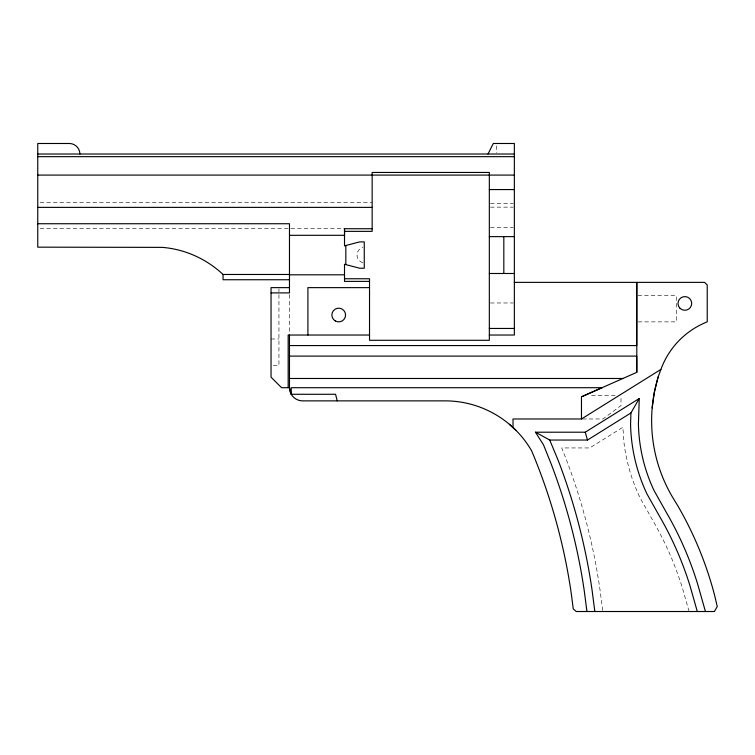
<?xml version="1.0" encoding="UTF-8"?>
<svg xmlns="http://www.w3.org/2000/svg" width="755" height="755" viewBox="0 0 755 755"><rect width="100%" height="100%" fill="white"/><g stroke="black" fill="none" stroke-linecap="round" stroke-linejoin="round"><path stroke-width="0.57" stroke-dasharray="3.77 2.83" d="M40.109 202.661L372.158 202.661M490.476 203.708L513.211 203.708M490.476 207.144L513.211 207.144M490.476 227.406L513.211 227.406M40.109 228.463L289.731 228.463M290.911 228.463L343.902 228.463M637.956 295.535L676.291 295.535L676.291 321.866L637.956 321.866M490.476 302.972L513.211 302.972M271.045 338.986L278.944 338.986M273.301 365.316L278.944 365.316L278.944 288.816M591.561 395.648L615.127 395.648M582.596 418.978L602.924 418.978L621.016 405.567L621.016 395.648M689.079 611.512L682.595 588.617A329.189 329.189 0 0 0 652.773 520.403L639.872 497.422A179.095 179.095 0 0 1 624.036 443.185L622.875 427.283L589.768 447.941L561.701 447.941L565.627 457.728A612.296 612.296 0 0 1 599.895 589.004L602.801 611.512M496.563 145.828L496.563 152.85M289.476 294.573L289.476 333.88M362.872 262.693A7.899 7.899 0 0 1 362.872 247.432"/><path stroke-width="1.13" d="M372.158 228.727L344.516 228.727L344.516 231.36L372.158 231.36L372.158 172.451L489.334 172.451L489.334 340.297L369.525 340.297L369.525 278.755L344.516 278.755M344.554 230.917L344.516 235.305L289.476 235.305M705.434 611.512L697.629 583.992A344.931 344.931 0 0 0 666.391 512.503L654.113 490.674A163.344 163.344 0 0 1 638.419 424.017L639.249 398.517L630.935 412.938L630.567 424.168A171.187 171.187 0 0 0 647.016 494.034L659.615 516.439A337.089 337.089 0 0 1 690.145 586.295L697.29 611.512M652.178 407.917L654.368 392.223L658.19 376.849L660.899 369.412A80.87 80.87 0 0 1 707.227 321.866L707.227 285.003L704.594 282.37L514.353 282.37M488.023 154.02L493.289 143.488L514.353 143.488L514.353 335.031L489.334 335.031M513.023 427.632L513.013 418.978L581.473 418.978L660.899 369.412M586.937 611.512L584.323 591.259A596.554 596.554 0 0 0 550.942 463.362L543.506 444.874L535.465 432.209L585.257 432.209L639.249 398.517M535.465 432.209L549.725 440.042L587.503 440.042L630.935 412.938M581.473 418.978L581.473 396.809L602.065 387.702L291.241 387.702L291.241 394.28L335.56 394.28L337.23 400.867M581.473 396.809L636.795 372.338L636.795 282.37L636.729 345.564L289.476 345.564M344.516 228.727L344.516 245.847L359.654 241.893L364.259 241.893L364.259 268.223L359.654 268.223L344.516 264.278L344.516 281.389L369.525 281.389M37.75 154.02L514.353 154.02M37.75 156.653L514.353 156.653M37.75 175.084L514.353 175.084M489.334 189.562L514.353 189.562M37.75 207.38L372.158 207.38M37.75 223.735L289.476 223.735L289.476 292.902L271.045 292.902M489.334 236.626L514.353 236.626M489.334 273.489L514.353 273.489M79.879 154.02A10.532 10.532 0 0 0 69.347 143.488L37.75 143.488L37.75 247.159L162.4 247.376A95.139 89.42 0 0 1 182.332 251.094C197.489 255.577 211.542 263.646 223.055 274.471L289.476 274.471M289.476 274.811L344.516 274.811M289.476 279.737L223.055 279.737L223.055 274.471M289.476 287.636L271.045 287.636L271.045 377.17L281.577 387.702L289.476 387.702A13.165 13.165 0 0 0 302.642 400.867L445.12 400.867A99.858 99.858 0 0 1 531.68 450.933A583.322 583.322 0 0 1 571.224 593.166L573.262 608.926L576.216 611.512L714.381 611.512L717.25 606.539L714.711 595.714A358.163 358.163 0 0 0 677.839 505.869L673.611 498.942A150.094 150.094 0 0 1 658.19 376.849M369.525 287.636L307.908 287.636L307.908 335.031M489.334 328.453L514.353 328.453M369.525 335.031L288.165 335.031L288.165 387.702M289.476 356.105L636.729 356.105L636.795 372.338M289.476 378.481L622.903 378.481M509.389 424.301L515.816 430.199M549.725 440.042L558.256 460.559A604.396 604.396 0 0 1 592.071 590.136L594.836 611.512M291.241 394.28L289.476 387.702L289.476 335.031M585.257 432.209L587.503 440.042M503.821 236.626L503.821 273.489M345.828 245.847L345.828 264.278M335.295 320.95A6.842 6.842 0 0 0 345.564 315.024A6.842 6.842 0 0 0 335.295 309.097A6.842 6.842 0 0 0 335.295 320.95M680.01 308.276A6.842 6.842 0 0 0 691.457 305.209A6.842 6.842 0 0 0 683.077 296.828A6.842 6.842 0 0 0 680.01 308.276"/></g></svg>
